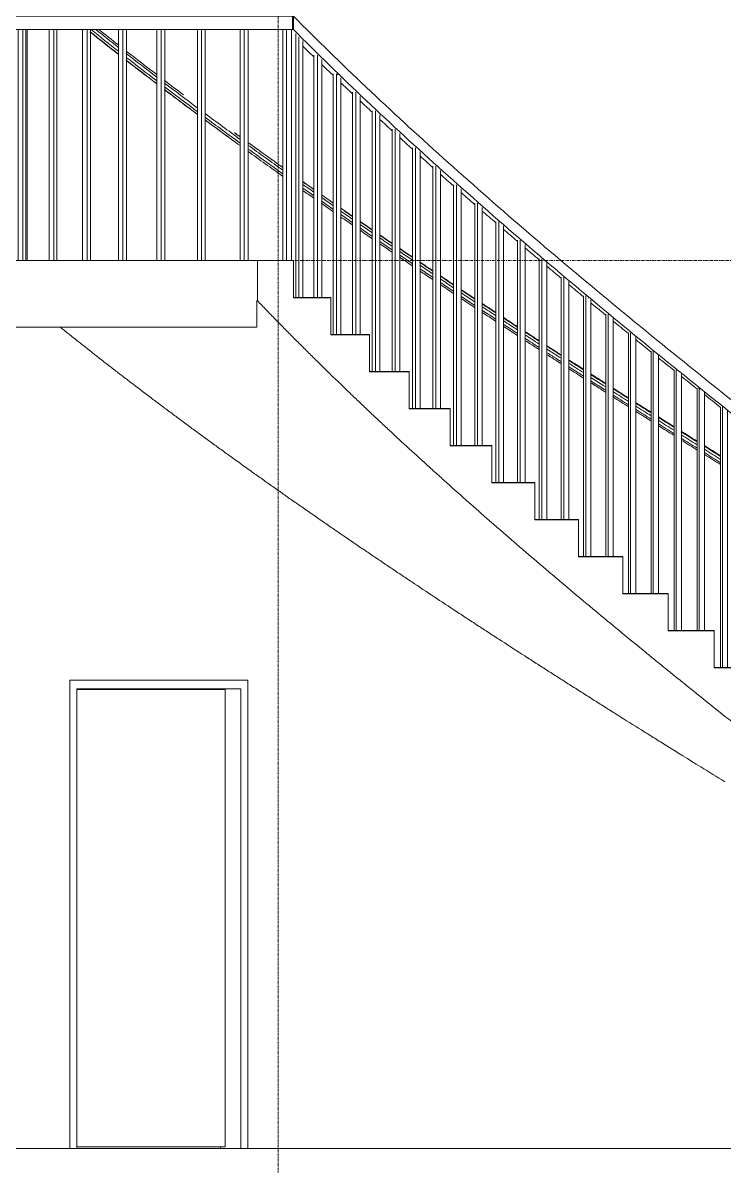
# Model space of a CAD drawing. Header units: millimetres. Extents: x -11910 to 25931, y -2840 to 13095.
# Drawn here: x 15003 to 18162, y -79 to 5070 of the extents above; entities that cross this region are included whole.
import ezdxf

# ---------------------------------------------------------------- set-up
doc = ezdxf.new("R2010")
doc.units = ezdxf.units.MM
doc.linetypes.add('AEC_Centre', pattern=[24, 12, -4, 4, -4])
doc.linetypes.add('Grid Line', pattern=[21, 12, -3, 3, -3])
for name, color, linetype, lineweight in [('A-G22-M-FloorOutline', 6, 'Continuous', 15), ('A-G23-M-StairHandrail', 1, 'Continuous', 15), ('A-G23-M-Stairs', 5, 'Continuous', 15), ('A-G252-M-WallsInterior', 7, 'Continuous', 15), ('A-G322-M-DoorFrames', 1, 'Continuous', 15), ('A-G322-M-Doors', 1, 'Continuous', 15), ('A-G421-M-GridsStructural', 1, 'Continuous', 5), ('A-Z051-M-Levels', 6, 'Continuous', 5)]:
    doc.layers.add(name, color=color, linetype=linetype, lineweight=lineweight)

# ---------------------------------------------------------------- blocks, each defined once
blk = doc.blocks.new('Concept Sgl Door - 1010 x 2110mm-241302-Section 2')
at = {"layer": 'A-G322-M-DoorFrames'}
for p, q in [((15214.7, 2110), (15214.7, 0)), ((16016.4, 2110), (15214.7, 2110)), ((15246.5, 0), (15246.5, 2070)), ((15246.5, 2070), (15984.7, 2070)), ((15893.4, 2068), (15893.4, 2070)), ((15984.7, 2070), (15984.7, 0)), ((16016.4, 0), (16016.4, 2110)), ((15893.4, 0), (15893.4, 8))]:
    blk.add_line(p, q, dxfattribs=at)
at = {"layer": 'A-G322-M-Doors'}
for p, q in [((15915, 2068), (15246.5, 2068)), ((15915, 8), (15915, 2068)), ((15246.5, 8), (15915, 8))]:
    blk.add_line(p, q, dxfattribs=at)
blk = doc.blocks.new('Railing - Concept 25mm-258229-Section 2')
at = {"layer": 'A-G23-M-StairHandrail'}
for p, q in [((16174.7, 4000), (16174.7, 5040)), ((16191.3, 4000), (16191.3, 5040))]:
    blk.add_line(p, q, dxfattribs=at)
blk = doc.blocks.new('Railing - Concept 25mm-V36-Section 2')
at = {"layer": 'A-G23-M-StairHandrail'}
for p, q in [((15982.2, 4000), (15982.2, 5040)), ((15999.6, 4000), (15999.6, 5040)), ((16017.5, 5040), (16017.5, 4000))]:
    blk.add_line(p, q, dxfattribs=at)
blk = doc.blocks.new('Railing - Concept 25mm-V37-Section 2')
at = {"layer": 'A-G23-M-StairHandrail'}
for p, q in [((15789.6, 4000), (15789.6, 5040)), ((15807.9, 4000), (15807.9, 5040)), ((15825, 5040), (15825, 4000))]:
    blk.add_line(p, q, dxfattribs=at)
blk = doc.blocks.new('Railing - Concept 25mm-V38-Section 2')
at = {"layer": 'A-G23-M-StairHandrail'}
for p, q in [((15606.8, 4000), (15606.8, 5040)), ((15625.9, 4000), (15625.9, 5040)), ((15642.1, 5040), (15642.1, 4000))]:
    blk.add_line(p, q, dxfattribs=at)
blk = doc.blocks.new('Railing - Concept 25mm-V39-Section 2')
at = {"layer": 'A-G23-M-StairHandrail'}
for p, q in [((15434.3, 4000), (15434.3, 5040)), ((15454.1, 4000), (15454.1, 5040)), ((15469.3, 5040), (15469.3, 4000))]:
    blk.add_line(p, q, dxfattribs=at)
blk = doc.blocks.new('Railing - Concept 25mm-V40-Section 2')
at = {"layer": 'A-G23-M-StairHandrail'}
for p, q in [((15272.3, 4000), (15272.3, 5040)), ((15292.9, 4000), (15292.9, 5040)), ((15307.1, 5040), (15307.1, 4000))]:
    blk.add_line(p, q, dxfattribs=at)
blk = doc.blocks.new('Railing - Concept 25mm-V41-Section 2')
at = {"layer": 'A-G23-M-StairHandrail'}
for p, q in [((15121.4, 4000), (15121.4, 5040)), ((15142.6, 4000), (15142.6, 5040)), ((15155.8, 5040), (15155.8, 4000))]:
    blk.add_line(p, q, dxfattribs=at)
blk = doc.blocks.new('Railing - Concept 25mm-V42-Section 2')
at = {"layer": 'A-G23-M-StairHandrail'}
for p, q in [((14981.8, 4000), (14981.8, 5040)), ((15003.6, 4000), (15003.6, 5040)), ((15015.8, 5040), (15015.8, 4000))]:
    blk.add_line(p, q, dxfattribs=at)
blk = doc.blocks.new('Railing - Concept 25mm-V43-Section 2')
at = {"layer": 'A-G23-M-StairHandrail'}
for p, q in [((14853.8, 4000), (14853.8, 5040)), ((14876.2, 4000), (14876.2, 5040)), ((14887.4, 5040), (14887.4, 4000))]:
    blk.add_line(p, q, dxfattribs=at)
blk = doc.blocks.new('Railing - Concept 25mm-V44-Section 2')
at = {"layer": 'A-G23-M-StairHandrail'}
for p, q in [((14737.9, 4000), (14737.9, 5040)), ((14760.8, 4000), (14760.8, 5040)), ((14770.8, 5040), (14770.8, 4000))]:
    blk.add_line(p, q, dxfattribs=at)
blk = doc.blocks.new('Railing - Concept 25mm-V45-Section 2')
at = {"layer": 'A-G23-M-StairHandrail'}
for p, q in [((14634.2, 4000), (14634.2, 5040)), ((14657.6, 4000), (14657.6, 5040)), ((14666.5, 5040), (14666.5, 4000))]:
    blk.add_line(p, q, dxfattribs=at)
blk = doc.blocks.new('Railing - Concept 25mm-V46-Section 2')
at = {"layer": 'A-G23-M-StairHandrail'}
for p, q in [((14543, 4000), (14543, 5040)), ((14566.8, 4000), (14566.8, 5040)), ((14574.5, 5040), (14574.5, 4000))]:
    blk.add_line(p, q, dxfattribs=at)
blk = doc.blocks.new('Railing - Concept 25mm-V47-Section 2')
at = {"layer": 'A-G23-M-StairHandrail'}
for p, q in [((14464.5, 4000), (14464.5, 5040)), ((14488.6, 4000), (14488.6, 5040)), ((14495.2, 5040), (14495.2, 4000))]:
    blk.add_line(p, q, dxfattribs=at)
blk = doc.blocks.new('Railing - Concept 25mm-V48-Section 2')
at = {"layer": 'A-G23-M-StairHandrail'}
for p, q in [((14398.9, 4000), (14398.9, 5040)), ((14423.3, 4000), (14423.3, 5040)), ((14428.7, 5040), (14428.7, 4000))]:
    blk.add_line(p, q, dxfattribs=at)
blk = doc.blocks.new('Railing - Concept 25mm-V49-Section 2')
at = {"layer": 'A-G23-M-StairHandrail'}
for p, q in [((14346.4, 4000), (14346.4, 5040)), ((14371, 4000), (14371, 5040)), ((14375.2, 5040), (14375.2, 4000))]:
    blk.add_line(p, q, dxfattribs=at)
blk = doc.blocks.new('Railing - Concept 25mm-V50-Section 2')
at = {"layer": 'A-G23-M-StairHandrail'}
for p, q in [((14307, 4000), (14307, 5040)), ((14331.8, 4000), (14331.8, 5040)), ((14334.8, 5040), (14334.8, 4000))]:
    blk.add_line(p, q, dxfattribs=at)
blk = doc.blocks.new('Railing - Railing-256328-Section 2')
at = {"layer": 'A-G23-M-StairHandrail', "lineweight": 20}
for p, q in [((14338.3, 5100), (14288, 5100)), ((14288, 5100), (14288, 5040)), ((14338.3, 5040), (14338.3, 5100)), ((14288, 5040), (14338.3, 5040))]:
    blk.add_line(p, q, dxfattribs=at)
at = {"layer": 'A-G23-M-StairHandrail'}
for p, q in [((16218.2, 5100), (14338.3, 5100)), ((16218.2, 5040), (16218.2, 5100)), ((14338.3, 5040), (16218.2, 5040))]:
    blk.add_line(p, q, dxfattribs=at)
for name in ['Railing - Concept 25mm-V50-Section 2', 'Railing - Concept 25mm-V49-Section 2', 'Railing - Concept 25mm-V48-Section 2', 'Railing - Concept 25mm-V47-Section 2', 'Railing - Concept 25mm-V46-Section 2', 'Railing - Concept 25mm-V45-Section 2', 'Railing - Concept 25mm-V44-Section 2', 'Railing - Concept 25mm-V43-Section 2', 'Railing - Concept 25mm-V42-Section 2', 'Railing - Concept 25mm-V41-Section 2', 'Railing - Concept 25mm-V40-Section 2', 'Railing - Concept 25mm-V39-Section 2', 'Railing - Concept 25mm-V38-Section 2', 'Railing - Concept 25mm-V37-Section 2', 'Railing - Concept 25mm-V36-Section 2', 'Railing - Concept 25mm-258229-Section 2']:
    blk.add_blockref(name, (0, 0))
blk = doc.blocks.new('Stair - Stairs-257028-Section 2')
at = {"layer": 'A-G23-M-Stairs'}
for p, q in [((16055.4, 4000), (16059.5, 4000)), ((16059.5, 3999), (16055.4, 3999)), ((16055.4, 3999), (16059.5, 3999)), ((16059.5, 4000), (16222.2, 4000)), ((16059.5, 4000), (16059.5, 3999)), ((16222.2, 3999), (16059.5, 3999)), ((16059.5, 3999), (16222.2, 3999)), ((16059.5, 3999), (16059.5, 3818.7)), ((16222.2, 3999), (16222.2, 4000)), ((16222.2, 3832.3), (16222.2, 3999)), ((16059.5, 3818.7), (16055.4, 3818.7)), ((16222.2, 3833.3), (16390.6, 3833.3)), ((16222.2, 3833.3), (16222.2, 3832.3)), ((16390.6, 3832.3), (16222.2, 3832.3)), ((16222.2, 3832.3), (16390.6, 3832.3)), ((16390.6, 3832.3), (16390.6, 3833.3)), ((16390.6, 3665.7), (16390.6, 3832.3)), ((16390.6, 3666.7), (16564.4, 3666.7)), ((16390.6, 3666.7), (16390.6, 3665.7)), ((16564.4, 3665.7), (16390.6, 3665.7)), ((16390.6, 3665.7), (16564.4, 3665.7)), ((16564.4, 3665.7), (16564.4, 3666.7)), ((16564.4, 3499), (16564.4, 3665.7)), ((16564.4, 3500), (16743.4, 3500)), ((16564.4, 3500), (16564.4, 3499)), ((16743.4, 3499), (16564.4, 3499)), ((16564.4, 3499), (16743.4, 3499)), ((16743.4, 3499), (16743.4, 3500)), ((16743.4, 3332.3), (16743.4, 3499)), ((16743.4, 3333.3), (16927.3, 3333.3)), ((16743.4, 3333.3), (16743.4, 3332.3)), ((16927.3, 3332.3), (16743.4, 3332.3)), ((16743.4, 3332.3), (16927.3, 3332.3)), ((16927.3, 3332.3), (16927.3, 3333.3)), ((16927.3, 3165.7), (16927.3, 3332.3)), ((16927.3, 3166.7), (17115.9, 3166.7)), ((16927.3, 3166.7), (16927.3, 3165.7)), ((17115.9, 3165.7), (16927.3, 3165.7)), ((16927.3, 3165.7), (17115.9, 3165.7)), ((17115.9, 3165.7), (17115.9, 3166.7)), ((17115.9, 2999), (17115.9, 3165.7)), ((17115.9, 3000), (17308.8, 3000)), ((17115.9, 3000), (17115.9, 2999)), ((17308.8, 2999), (17115.9, 2999)), ((17115.9, 2999), (17308.8, 2999)), ((17308.8, 2999), (17308.8, 3000)), ((17308.8, 2832.3), (17308.8, 2999)), ((17308.8, 2833.3), (17505.7, 2833.3)), ((17308.8, 2833.3), (17308.8, 2832.3)), ((17505.7, 2832.3), (17308.8, 2832.3)), ((17308.8, 2832.3), (17505.7, 2832.3)), ((17505.7, 2832.3), (17505.7, 2833.3)), ((17505.7, 2665.7), (17505.7, 2832.3)), ((17505.7, 2666.7), (17706.4, 2666.7)), ((17505.7, 2666.7), (17505.7, 2665.7)), ((17706.4, 2665.7), (17505.7, 2665.7)), ((17505.7, 2665.7), (17706.4, 2665.7)), ((17706.4, 2665.7), (17706.4, 2666.7)), ((17706.4, 2499), (17706.4, 2665.7)), ((17706.4, 2500), (17910.5, 2500)), ((17706.4, 2500), (17706.4, 2499)), ((17910.5, 2499), (17706.4, 2499)), ((17706.4, 2499), (17910.5, 2499)), ((17910.5, 2499), (17910.5, 2500)), ((17910.5, 2332.3), (17910.5, 2499)), ((17910.5, 2333.3), (18117.7, 2333.3)), ((17910.5, 2333.3), (17910.5, 2332.3)), ((18117.7, 2332.3), (17910.5, 2332.3)), ((17910.5, 2332.3), (18117.7, 2332.3)), ((18117.7, 2332.3), (18117.7, 2333.3)), ((18117.7, 2165.7), (18117.7, 2332.3)), ((18117.7, 2166.7), (18327.7, 2166.7)), ((18117.7, 2166.7), (18117.7, 2165.7)), ((18327.7, 2165.7), (18117.7, 2165.7)), ((18117.7, 2165.7), (18327.7, 2165.7))]:
    blk.add_line(p, q, dxfattribs=at)
for points in [[(16222.2, 3652.1), (16208.4, 3665.9), (16180.9, 3693.7), (16140, 3735.4), (16099.6, 3777.1), (16072.8, 3804.8), (16059.5, 3818.7)], [(16390.6, 3485.4), (16376.3, 3499.3), (16347.9, 3527.1), (16305.6, 3568.7), (16263.7, 3610.4), (16236, 3638.2), (16222.2, 3652.1)], [(15663.8, 3318.7), (15678.7, 3307.6), (15708.6, 3285.4), (15753.7, 3252.1), (15799, 3218.7), (15844.6, 3185.4), (15875.1, 3163.2), (15890.4, 3152.1)], [(17308.8, 2652.1), (17292.5, 2665.9), (17260.1, 2693.7), (17211.8, 2735.4), (17163.7, 2777.1), (17131.8, 2804.8), (17115.9, 2818.7)], [(17706.4, 2318.7), (17689.5, 2332.6), (17655.8, 2360.4), (17605.6, 2402.1), (17555.5, 2443.7), (17522.3, 2471.5), (17505.7, 2485.4)], [(17367.8, 2152.1), (17385.1, 2140.9), (17419.9, 2118.7), (17472.2, 2085.4), (17524.7, 2052.1), (17577.3, 2018.7), (17612.5, 1996.5), (17630.1, 1985.4)]]:
    blk.add_open_spline(points, degree=3, dxfattribs=at)
for points, knots in [([(15170.6, 3700), (15176.7, 3695.1), (15196.6, 3679.1), (15216.7, 3663.2), (15230.6, 3652.1)], [-0.287666, -0.287666, -0.287666, -0.287666, -0.2, 0, 0, 0, 0]), ([(15230.6, 3652.1), (15244.6, 3640.9), (15286.7, 3607.6), (15343.3, 3563.2), (15400.5, 3518.7), (15429.3, 3496.5), (15443.8, 3485.4)], [-1, -1, -1, -1, -0.8, -0.4, -0.2, 0, 0, 0, 0]), ([(15443.8, 3485.4), (15458.2, 3474.3), (15501.7, 3440.9), (15560.2, 3396.5), (15619.2, 3352.1), (15648.9, 3329.8), (15663.8, 3318.7)], [-1, -1, -1, -1, -0.8, -0.4, -0.2, 0, 0, 0, 0]), ([(16564.4, 3318.7), (16549.7, 3332.6), (16520.4, 3360.4), (16462.2, 3415.9), (16419.1, 3457.6), (16390.6, 3485.4)], [-1, -1, -1, -1, -0.75, -0.5, 0, 0, 0, 0]), ([(16743.4, 3152.1), (16713.2, 3179.8), (16668.1, 3221.5), (16608.6, 3277.1), (16579.1, 3304.8), (16564.4, 3318.7)], [-1, -1, -1, -1, -0.5, -0.25, 0, 0, 0, 0]), ([(15890.4, 3152.1), (15905.8, 3140.9), (15951.8, 3107.6), (16013.8, 3063.2), (16076.2, 3018.7), (16107.5, 2996.5), (16123.3, 2985.4)], [-1, -1, -1, -1, -0.8, -0.4, -0.2, 0, 0, 0, 0]), ([(16927.3, 2985.4), (16911.8, 2999.3), (16880.9, 3027.1), (16819.4, 3082.6), (16773.7, 3124.3), (16743.4, 3152.1)], [-1, -1, -1, -1, -0.75, -0.5, 0, 0, 0, 0]), ([(16123.3, 2985.4), (16139, 2974.3), (16170.5, 2952.1), (16218, 2918.7), (16281.7, 2874.3), (16329.7, 2840.9), (16361.9, 2818.7)], [-1, -1, -1, -1, -0.8, -0.6, -0.4, 0, 0, 0, 0]), ([(17115.9, 2818.7), (17084.1, 2846.5), (17036.7, 2888.2), (16974, 2943.7), (16942.9, 2971.5), (16927.3, 2985.4)], [-1, -1, -1, -1, -0.5, -0.25, 0, 0, 0, 0]), ([(16361.9, 2818.7), (16378, 2807.6), (16426.4, 2774.3), (16491.4, 2729.8), (16556.8, 2685.4), (16589.6, 2663.2), (16606.1, 2652.1)], [-1, -1, -1, -1, -0.8, -0.4, -0.2, 0, 0, 0, 0]), ([(16606.1, 2652.1), (16622.5, 2640.9), (16655.5, 2618.7), (16705.2, 2585.4), (16771.7, 2540.9), (16821.8, 2507.6), (16855.4, 2485.4)], [-1, -1, -1, -1, -0.8, -0.6, -0.4, 0, 0, 0, 0]), ([(17505.7, 2485.4), (17472.6, 2513.2), (17423.1, 2554.8), (17357.6, 2610.4), (17325, 2638.2), (17308.8, 2652.1)], [-1, -1, -1, -1, -0.5, -0.25, 0, 0, 0, 0]), ([(16855.4, 2485.4), (16888.9, 2463.2), (16939.5, 2429.8), (17007.2, 2385.4), (17058.2, 2352.1), (17092.3, 2329.8), (17109.4, 2318.7)], [-1, -1, -1, -1, -0.6, -0.4, -0.2, 0, 0, 0, 0]), ([(17109.4, 2318.7), (17126.5, 2307.6), (17177.8, 2274.3), (17246.6, 2229.8), (17315.7, 2185.4), (17350.4, 2163.2), (17367.8, 2152.1)], [-1, -1, -1, -1, -0.8, -0.4, -0.2, 0, 0, 0, 0]), ([(17910.5, 2152.1), (17893.3, 2165.9), (17859.1, 2193.7), (17790.9, 2249.3), (17740.1, 2290.9), (17706.4, 2318.7)], [-1, -1, -1, -1, -0.75, -0.5, 0, 0, 0, 0]), ([(18117.7, 1985.4), (18082.9, 2013.2), (18030.9, 2054.8), (17962, 2110.4), (17927.6, 2138.2), (17910.5, 2152.1)], [-1, -1, -1, -1, -0.5, -0.25, 0, 0, 0, 0]), ([(17630.1, 1985.4), (17647.7, 1974.3), (17700.6, 1940.9), (17771.4, 1896.5), (17842.5, 1852.1), (17878.1, 1829.8), (17895.9, 1818.7)], [-1, -1, -1, -1, -0.8, -0.4, -0.2, 0, 0, 0, 0]), ([(18327.7, 1818.7), (18310.1, 1832.6), (18275, 1860.4), (18204.8, 1915.9), (18152.5, 1957.6), (18117.7, 1985.4)], [-1, -1, -1, -1, -0.75, -0.5, 0, 0, 0, 0]), ([(17895.9, 1818.7), (17949.4, 1785.4), (18038.9, 1729.8), (18128.9, 1674.3), (18165, 1652.1)], [-1, -1, -1, -1, -0.4, 0, 0, 0, 0])]:
    blk.add_open_spline(points, degree=3, knots=knots, dxfattribs=at)
blk = doc.blocks.new('Railing - Railing-257075-Section 2')
at = {"layer": 'A-G23-M-StairHandrail'}
blk.add_line((15933.5, 4552.3), (15920, 4562.1), dxfattribs=at)
for points in [[(15306.5, 5028.1), (15348.4, 4994.8), (15390.8, 4961.5), (15433.6, 4928.2)], [(15306.6, 5029.5), (15348.5, 4996.2), (15390.8, 4962.8), (15433.6, 4929.4)], [(15310.1, 5040), (15350.8, 5007.5), (15391.9, 4974.9), (15433.5, 4942.4)], [(15331.6, 5040), (15365.3, 5013.2), (15399.2, 4986.3), (15433.5, 4959.5)], [(15345.6, 5040), (15374.7, 5016.9), (15404, 4993.8), (15433.5, 4970.6)], [(15468.9, 4943), (15514.1, 4907.7), (15559.8, 4872.5), (15605.9, 4837.2)], [(15468.9, 4931.8), (15514.1, 4896.5), (15559.8, 4861.2), (15605.9, 4825.8)], [(15468.9, 4914.7), (15514.1, 4879.4), (15559.8, 4844.2), (15605.9, 4809)], [(15469, 4901.8), (15514.2, 4866.7), (15559.8, 4831.6), (15605.9, 4796.5)], [(15469.2, 4900.6), (15514.3, 4865.6), (15559.9, 4830.7), (15605.9, 4795.7)], [(15641.2, 4810.3), (15669.6, 4788.8), (15698.1, 4767.2), (15726.8, 4745.7)], [(15641.2, 4798.9), (15690, 4761.8), (15739.2, 4724.7), (15789, 4687.5)], [(15641.2, 4782.1), (15690, 4745), (15739.2, 4707.9), (15788.9, 4670.8)], [(15641.3, 4769.6), (15678.8, 4741.2), (15716.7, 4712.7), (15754.8, 4684.2)], [(15641.3, 4768.9), (15690.1, 4732.1), (15739.3, 4695.3), (15789, 4658.5)], [(15776.7, 4667.9), (15780.8, 4664.9), (15784.9, 4661.8), (15789, 4658.8)], [(15824.1, 4661.4), (15876.2, 4622.6), (15928.9, 4583.9), (15982, 4545.2)], [(15824.1, 4644.7), (15876.2, 4606), (15928.8, 4567.3), (15981.9, 4528.7)], [(15824.2, 4632.6), (15876.3, 4594.1), (15928.8, 4555.6), (15981.8, 4517.1)], [(15824.3, 4632.4), (15865, 4602.3), (15906, 4572.3), (15947.4, 4542.2)], [(15956.4, 4575.6), (15964.9, 4569.4), (15973.4, 4563.3), (15981.8, 4557.1)], [(15962.1, 4571.4), (15968.7, 4566.6), (15975.3, 4561.8), (15981.9, 4556.9)], [(16016.9, 4531.7), (16069, 4494), (16121.5, 4456.4), (16174.4, 4418.7)], [(16017, 4531.5), (16069, 4493.8), (16121.4, 4456), (16174.3, 4418.3)], [(16016.9, 4491.7), (16069, 4454), (16121.5, 4416.4), (16174.4, 4378.7)], [(16017, 4519.7), (16069, 4481.9), (16121.4, 4444.2), (16174.3, 4406.4)], [(16017, 4503.2), (16069, 4465.5), (16121.4, 4427.8), (16174.3, 4390)], [(16264.4, 4355), (16280.8, 4343.5), (16297.2, 4332), (16313.6, 4320.5)], [(16264.5, 4354.4), (16280.8, 4342.8), (16297.2, 4331.3), (16313.6, 4319.7)], [(16264.5, 4342.4), (16280.8, 4330.8), (16297.2, 4319.2), (16313.6, 4307.7)], [(16264.5, 4326.1), (16280.8, 4314.5), (16297.2, 4303), (16313.6, 4291.4)], [(16264.4, 4315), (16280.8, 4303.5), (16297.2, 4292), (16313.6, 4280.5)], [(16348.8, 4283), (16365.8, 4271.1), (16382.8, 4259.2), (16399.9, 4247.3)], [(16348.9, 4295.8), (16365.8, 4284), (16382.9, 4272.1), (16399.9, 4260.2)], [(16348.9, 4295), (16365.8, 4283.1), (16382.8, 4271.2), (16399.9, 4259.4)], [(16348.9, 4266.7), (16365.8, 4254.8), (16382.8, 4243), (16399.9, 4231.1)], [(16348.9, 4255.8), (16365.8, 4244), (16382.9, 4232.1), (16399.9, 4220.2)], [(16435.3, 4234.7), (16452.6, 4222.7), (16470, 4210.6), (16487.4, 4198.6)], [(16435.3, 4222.6), (16452.6, 4210.5), (16470, 4198.5), (16487.4, 4186.4)], [(16435.4, 4235.6), (16452.7, 4223.7), (16470, 4211.7), (16487.3, 4199.7)], [(16435.3, 4206.4), (16452.6, 4194.4), (16470, 4182.4), (16487.4, 4170.3)], [(16435.4, 4195.6), (16452.7, 4183.7), (16470, 4171.7), (16487.3, 4159.7)], [(16522.2, 4175.7), (16540, 4163.5), (16557.8, 4151.3), (16575.7, 4139)], [(16522.2, 4174.6), (16540, 4162.3), (16557.8, 4150.1), (16575.7, 4137.8)], [(16522.2, 4162.4), (16540, 4150.1), (16557.8, 4137.8), (16575.7, 4125.6)], [(16522.2, 4146.3), (16540, 4134), (16557.8, 4121.8), (16575.7, 4109.5)], [(16522.2, 4135.7), (16540, 4123.5), (16557.8, 4111.3), (16575.7, 4099)], [(16610.7, 4115.1), (16629.1, 4102.6), (16647.6, 4090), (16666, 4077.5)], [(16610.7, 4113.8), (16629.1, 4101.3), (16647.5, 4088.7), (16666, 4076.1)], [(16610.7, 4101.6), (16629.1, 4089), (16647.5, 4076.4), (16666, 4063.8)], [(16610.7, 4085.5), (16629.1, 4073), (16647.5, 4060.4), (16666, 4047.8)], [(16610.7, 4075.1), (16629.1, 4062.6), (16647.6, 4050), (16666, 4037.5)], [(16701.1, 4052.2), (16719.8, 4039.6), (16738.4, 4026.9), (16757.2, 4014.3)], [(16701.1, 4039.9), (16719.8, 4027.2), (16738.4, 4014.6), (16757.2, 4001.9)], [(16701.1, 4023.9), (16719.8, 4011.3), (16738.4, 3998.6), (16757.2, 3986)], [(16701.2, 4053.6), (16719.8, 4041), (16738.4, 4028.4), (16757.1, 4015.9)], [(16701.2, 4013.6), (16719.8, 4001), (16738.4, 3988.4), (16757.1, 3975.9)], [(16791.7, 3992.6), (16810.9, 3979.7), (16830.1, 3966.8), (16849.4, 3953.9)], [(16791.7, 3991), (16810.9, 3978), (16830.1, 3965.1), (16849.4, 3952.2)], [(16791.7, 3978.6), (16810.9, 3965.7), (16830.1, 3952.7), (16849.4, 3939.8)], [(16791.7, 3962.7), (16810.9, 3949.8), (16830.1, 3936.8), (16849.4, 3923.9)], [(16791.7, 3952.6), (16810.9, 3939.7), (16830.1, 3926.8), (16849.4, 3913.9)], [(16884, 3929), (16903.8, 3915.8), (16923.6, 3902.6), (16943.5, 3889.3)], [(16884, 3916.6), (16903.8, 3903.3), (16923.6, 3890.1), (16943.4, 3876.9)], [(16884.1, 3930.7), (16903.8, 3917.5), (16923.6, 3904.4), (16943.5, 3891.2)], [(16884, 3900.7), (16903.8, 3887.5), (16923.6, 3874.3), (16943.5, 3861.1)], [(16884.1, 3890.7), (16903.8, 3877.5), (16923.6, 3864.4), (16943.5, 3851.2)], [(16977.9, 3868.3), (16997.9, 3855.1), (17017.9, 3841.9), (17037.9, 3828.6)], [(16978, 3866.4), (16997.9, 3853.1), (17017.9, 3839.9), (17038, 3826.6)], [(16977.9, 3828.3), (16997.9, 3815.1), (17017.9, 3801.9), (17037.9, 3788.6)], [(16978, 3853.9), (16997.9, 3840.6), (17017.9, 3827.3), (17038, 3814.1)], [(16978, 3838.1), (16997.9, 3824.8), (17017.9, 3811.6), (17038, 3798.3)], [(17072.1, 3806.1), (17092.6, 3792.6), (17113.2, 3779.1), (17133.8, 3765.6)], [(17072.1, 3804), (17092.6, 3790.5), (17113.2, 3777), (17133.8, 3763.4)], [(17072.1, 3791.5), (17092.6, 3777.9), (17113.2, 3764.4), (17133.8, 3750.8)], [(17072.1, 3775.8), (17092.6, 3762.2), (17113.2, 3748.7), (17133.8, 3735.2)], [(17072.1, 3766.1), (17092.6, 3752.6), (17113.2, 3739.1), (17133.8, 3725.6)], [(17168, 3743.2), (17189, 3729.4), (17210.1, 3715.7), (17231.2, 3701.9)], [(17168, 3741), (17188.7, 3727.4), (17209.5, 3713.8), (17230.3, 3700.2)], [(17168, 3728.4), (17189, 3714.5), (17210.1, 3700.7), (17231.3, 3686.9)], [(17168, 3712.7), (17188.7, 3699.1), (17209.5, 3685.5), (17230.3, 3671.9)], [(17168, 3703.2), (17189, 3689.4), (17210.1, 3675.7), (17231.2, 3661.9)], [(17264.9, 3680), (17286.2, 3666.2), (17307.5, 3652.4), (17328.8, 3638.6)], [(17264.9, 3677.6), (17286.2, 3663.8), (17307.5, 3649.9), (17328.8, 3636.1)], [(17265, 3664.9), (17286.2, 3651.1), (17307.5, 3637.2), (17328.8, 3623.4)], [(17264.9, 3649.3), (17286.2, 3635.5), (17307.5, 3621.7), (17328.8, 3607.8)], [(17264.9, 3640), (17286.2, 3626.2), (17307.5, 3612.4), (17328.8, 3598.6)], [(17362.5, 3616.8), (17384.2, 3602.7), (17406.1, 3588.6), (17427.9, 3574.6)], [(17362.5, 3614.3), (17384.2, 3600.2), (17406, 3586.1), (17427.9, 3572)], [(17362.5, 3601.5), (17384.2, 3587.4), (17406, 3573.3), (17427.9, 3559.2)], [(17362.5, 3586), (17384.2, 3571.9), (17406, 3557.8), (17427.9, 3543.7)], [(17362.5, 3576.8), (17384.2, 3562.7), (17406.1, 3548.6), (17427.9, 3534.6)], [(17461.6, 3552.9), (17483.7, 3538.7), (17505.9, 3524.5), (17528.1, 3510.3)], [(17461.5, 3550.3), (17483.7, 3536), (17505.9, 3521.8), (17528.1, 3507.5)], [(17461.5, 3537.5), (17483.7, 3523.2), (17505.9, 3508.9), (17528.1, 3494.6)], [(17461.5, 3522), (17483.7, 3507.7), (17505.9, 3493.5), (17528.1, 3479.2)], [(17461.6, 3512.9), (17483.7, 3498.7), (17505.9, 3484.5), (17528.1, 3470.3)], [(17661.7, 3422.1), (17684.7, 3407.4), (17707.7, 3392.8), (17730.7, 3378.2)], [(17661.7, 3409.1), (17684.7, 3394.5), (17707.7, 3379.9), (17730.7, 3365.2)], [(17661.8, 3425), (17684.7, 3410.4), (17707.7, 3395.8), (17730.8, 3381.2)], [(17661.7, 3393.8), (17684.7, 3379.2), (17707.7, 3364.5), (17730.7, 3349.9)], [(17661.8, 3385), (17684.7, 3370.4), (17707.7, 3355.8), (17730.8, 3341.2)], [(17763.7, 3360.4), (17786.9, 3345.7), (17810.1, 3331.1), (17833.3, 3316.4)], [(17763.7, 3357.3), (17786.9, 3342.6), (17810.1, 3327.9), (17833.3, 3313.2)], [(17763.7, 3344.3), (17786.9, 3329.6), (17810.1, 3314.9), (17833.3, 3300.2)], [(17763.7, 3329), (17786.9, 3314.3), (17810.1, 3299.6), (17833.3, 3284.9)], [(17763.7, 3320.4), (17786.9, 3305.7), (17810.1, 3291.1), (17833.3, 3276.4)], [(17865.7, 3296), (17889.3, 3281.2), (17913, 3266.3), (17936.7, 3251.4)], [(17865.7, 3292.8), (17889.3, 3277.9), (17913, 3263), (17936.7, 3248.1)], [(17865.7, 3279.7), (17889.4, 3264.8), (17913, 3249.9), (17936.7, 3235)], [(17865.7, 3264.5), (17889.3, 3249.6), (17913, 3234.7), (17936.7, 3219.8)], [(17865.7, 3256), (17889.3, 3241.2), (17913, 3226.3), (17936.7, 3211.4)], [(17968.9, 3214.7), (17993, 3199.6), (18017.1, 3184.5), (18041.3, 3169.3)], [(17969, 3231.2), (17993, 3216.1), (18017.1, 3201), (18041.3, 3186)], [(17969, 3227.8), (17993, 3212.7), (18017.1, 3197.6), (18041.3, 3182.5)], [(17969, 3199.5), (17993, 3184.4), (18017.1, 3169.3), (18041.3, 3154.2)], [(17969, 3191.2), (17993, 3176.1), (18017.1, 3161), (18041.3, 3146)], [(18073.1, 3166.1), (18097.3, 3151), (18121.6, 3135.9), (18145.9, 3120.7)], [(18073.1, 3162.6), (18097.3, 3147.4), (18121.6, 3132.3), (18145.9, 3117.1)], [(18073.1, 3149.4), (18097.4, 3134.2), (18121.6, 3119.1), (18145.9, 3103.9)], [(18073.1, 3134.3), (18097.3, 3119.1), (18121.6, 3104), (18145.9, 3088.8)], [(18073.1, 3126.1), (18097.3, 3111), (18121.6, 3095.9), (18145.9, 3080.7)]]:
    blk.add_open_spline(points, degree=3, dxfattribs=at)
for points, knots in [([(17561.2, 3489.1), (17577.9, 3478.5), (17600.4, 3464.1), (17622.9, 3449.7), (17628.7, 3446)], [-14.1393059, -14.1393059, -14.1393059, -14.1393059, -13.9359602, -13.8652789, -13.8652789, -13.8652789, -13.8652789]), ([(17561.2, 3486.3), (17579.4, 3474.6), (17601.9, 3460.2), (17624.5, 3445.9), (17628.7, 3443.1)], [-14.1379306, -14.1379306, -14.1379306, -14.1379306, -13.9155464, -13.8637577, -13.8637577, -13.8637577, -13.8637577]), ([(17561.2, 3473.4), (17580.1, 3461.3), (17602.6, 3446.9), (17625.1, 3432.5), (17628.7, 3430.2)], [-14.1373703, -14.1373703, -14.1373703, -14.1373703, -13.907094, -13.8631367, -13.8631367, -13.8631367, -13.8631367]), ([(17561.2, 3458), (17579.4, 3446.3), (17601.9, 3432), (17624.5, 3417.6), (17628.7, 3414.8)], [-14.1379306, -14.1379306, -14.1379306, -14.1379306, -13.9155464, -13.8637577, -13.8637577, -13.8637577, -13.8637577]), ([(17561.2, 3449.1), (17577.9, 3438.5), (17600.4, 3424.1), (17622.9, 3409.7), (17628.7, 3406)], [-14.1393059, -14.1393059, -14.1393059, -14.1393059, -13.9359602, -13.8652789, -13.8652789, -13.8652789, -13.8652789])]:
    blk.add_open_spline(points, degree=3, knots=knots, dxfattribs=at)
blk = doc.blocks.new('Railing - Concept 25mm-258237-Section 2')
at = {"layer": 'A-G23-M-StairHandrail'}
for p, q in [((16246.1, 3833.3), (16246.1, 5007.7)), ((16265, 4988.9), (16265, 3833.3))]:
    blk.add_line(p, q, dxfattribs=at)
blk = doc.blocks.new('Railing - Concept 25mm-258235-Section 2')
at = {"layer": 'A-G23-M-StairHandrail'}
for p, q in [((16314.4, 3833.3), (16314.4, 4924.4)), ((16330.4, 3833.3), (16330.4, 4924.4)), ((16349.6, 4905.6), (16349.6, 3833.3))]:
    blk.add_line(p, q, dxfattribs=at)
blk = doc.blocks.new('Railing - Concept 25mm-V51-Section 2')
at = {"layer": 'A-G23-M-StairHandrail'}
for p, q in [((16400.4, 3666.7), (16400.4, 4841.1)), ((16422, 4835.2), (16416, 4841.1)), ((16416, 3666.7), (16416, 4841.1)), ((16435.5, 4822.3), (16435.5, 3666.7))]:
    blk.add_line(p, q, dxfattribs=at)
blk = doc.blocks.new('Railing - Concept 25mm-V52-Section 2')
at = {"layer": 'A-G23-M-StairHandrail'}
for p, q in [((16487.7, 3666.7), (16487.7, 4757.7)), ((16502.9, 3666.7), (16502.9, 4757.7)), ((16522.8, 4738.9), (16522.8, 3666.7))]:
    blk.add_line(p, q, dxfattribs=at)
blk = doc.blocks.new('Railing - Concept 25mm-V53-Section 2')
at = {"layer": 'A-G23-M-StairHandrail'}
for p, q in [((16576.4, 3500), (16576.4, 4674.4)), ((16591.2, 3500), (16591.2, 4674.4)), ((16611.3, 4655.6), (16611.3, 3500))]:
    blk.add_line(p, q, dxfattribs=at)
blk = doc.blocks.new('Railing - Concept 25mm-V54-Section 2')
at = {"layer": 'A-G23-M-StairHandrail'}
for p, q in [((16666.4, 3500), (16666.4, 4591.1)), ((16680.8, 3500), (16680.8, 4591.1)), ((16701.2, 4572.3), (16701.2, 3500))]:
    blk.add_line(p, q, dxfattribs=at)
blk = doc.blocks.new('Railing - Concept 25mm-V55-Section 2')
at = {"layer": 'A-G23-M-StairHandrail'}
for p, q in [((16757.6, 3333.3), (16757.6, 4507.7)), ((16771.6, 3333.3), (16771.6, 4507.7)), ((16792.3, 4488.9), (16792.3, 3333.3))]:
    blk.add_line(p, q, dxfattribs=at)
blk = doc.blocks.new('Railing - Concept 25mm-V56-Section 2')
at = {"layer": 'A-G23-M-StairHandrail'}
for p, q in [((16850, 3333.3), (16850, 4424.4)), ((16863.6, 3333.3), (16863.6, 4424.4)), ((16884.6, 4405.6), (16884.6, 3333.3))]:
    blk.add_line(p, q, dxfattribs=at)
blk = doc.blocks.new('Railing - Concept 25mm-V57-Section 2')
at = {"layer": 'A-G23-M-StairHandrail'}
for p, q in [((16943.7, 3166.7), (16943.7, 4341.1)), ((16956.8, 3166.7), (16956.8, 4341.1)), ((16978.1, 4322.3), (16978.1, 3166.7))]:
    blk.add_line(p, q, dxfattribs=at)
blk = doc.blocks.new('Railing - Concept 25mm-V58-Section 2')
at = {"layer": 'A-G23-M-StairHandrail'}
for p, q in [((17038.4, 3166.7), (17038.4, 4257.7)), ((17051.2, 3166.7), (17051.2, 4257.7)), ((17072.7, 4238.9), (17072.7, 3166.7))]:
    blk.add_line(p, q, dxfattribs=at)
blk = doc.blocks.new('Railing - Concept 25mm-V59-Section 2')
at = {"layer": 'A-G23-M-StairHandrail'}
for p, q in [((17134.3, 3000), (17134.3, 4174.4)), ((17146.7, 3000), (17146.7, 4174.4)), ((17168.4, 4155.6), (17168.4, 3000))]:
    blk.add_line(p, q, dxfattribs=at)
blk = doc.blocks.new('Railing - Concept 25mm-V60-Section 2')
at = {"layer": 'A-G23-M-StairHandrail'}
for p, q in [((17231.3, 3000), (17231.3, 4091.1)), ((17243.2, 3000), (17243.2, 4091.1)), ((17265.2, 4072.3), (17265.2, 3000))]:
    blk.add_line(p, q, dxfattribs=at)
blk = doc.blocks.new('Railing - Concept 25mm-V61-Section 2')
at = {"layer": 'A-G23-M-StairHandrail'}
for p, q in [((17329.3, 2833.3), (17329.3, 4007.7)), ((17340.8, 2833.3), (17340.8, 4007.7)), ((17363, 3988.9), (17363, 2833.3))]:
    blk.add_line(p, q, dxfattribs=at)
blk = doc.blocks.new('Railing - Concept 25mm-V62-Section 2')
at = {"layer": 'A-G23-M-StairHandrail'}
for p, q in [((17428.3, 2833.3), (17428.3, 3924.4)), ((17439.4, 2833.3), (17439.4, 3924.4)), ((17461.8, 3905.6), (17461.8, 2833.3))]:
    blk.add_line(p, q, dxfattribs=at)
blk = doc.blocks.new('Railing - Concept 25mm-V63-Section 2')
at = {"layer": 'A-G23-M-StairHandrail'}
for p, q in [((17528.3, 2666.7), (17528.3, 3841.1)), ((17538.9, 2666.7), (17538.9, 3841.1)), ((17552.9, 3829.5), (17551.7, 3830.5)), ((17561.5, 3822.3), (17561.5, 2666.7))]:
    blk.add_line(p, q, dxfattribs=at)
blk = doc.blocks.new('Railing - Concept 25mm-V64-Section 2')
at = {"layer": 'A-G23-M-StairHandrail'}
for p, q in [((17629.2, 2666.7), (17629.2, 3757.7)), ((17639.4, 2666.7), (17639.4, 3757.7)), ((17662.2, 3738.9), (17662.2, 2666.7))]:
    blk.add_line(p, q, dxfattribs=at)
blk = doc.blocks.new('Railing - Concept 25mm-V65-Section 2')
at = {"layer": 'A-G23-M-StairHandrail'}
for p, q in [((17731, 2500), (17731, 3674.4)), ((17740.7, 2500), (17740.7, 3674.4)), ((17763.7, 3655.6), (17763.7, 2500))]:
    blk.add_line(p, q, dxfattribs=at)
blk = doc.blocks.new('Railing - Concept 25mm-V66-Section 2')
at = {"layer": 'A-G23-M-StairHandrail'}
for p, q in [((17833.6, 2500), (17833.6, 3591.1)), ((17842.9, 2500), (17842.9, 3591.1)), ((17866.1, 3572.3), (17866.1, 2500))]:
    blk.add_line(p, q, dxfattribs=at)
blk = doc.blocks.new('Railing - Concept 25mm-V67-Section 2')
at = {"layer": 'A-G23-M-StairHandrail'}
for p, q in [((17937.1, 2333.3), (17937.1, 3507.7)), ((17945.9, 2333.3), (17945.9, 3507.7)), ((17969.3, 3488.9), (17969.3, 2333.3))]:
    blk.add_line(p, q, dxfattribs=at)
blk = doc.blocks.new('Railing - Concept 25mm-V68-Section 2')
at = {"layer": 'A-G23-M-StairHandrail'}
for p, q in [((18041.3, 2333.3), (18041.3, 3424.4)), ((18049.7, 3424.4), (18046.7, 3424.4)), ((18054.2, 3420.8), (18049.7, 3424.4)), ((18049.7, 2333.3), (18049.7, 3424.4)), ((18073.2, 3405.6), (18073.2, 2333.3))]:
    blk.add_line(p, q, dxfattribs=at)
blk = doc.blocks.new('Railing - Concept 25mm-V69-Section 2')
at = {"layer": 'A-G23-M-StairHandrail'}
for p, q in [((18146.3, 2166.7), (18146.3, 3341.1)), ((18154.2, 2166.7), (18154.2, 3341.1)), ((18177.9, 3322.3), (18177.9, 2166.7))]:
    blk.add_line(p, q, dxfattribs=at)
blk = doc.blocks.new('Railing - Concept 25mm-258233-Section 2')
at = {"layer": 'A-G23-M-StairHandrail'}
for p, q in [((16213.9, 4000), (16213.9, 5040)), ((16232.7, 5021.2), (16232.7, 3833.3))]:
    blk.add_line(p, q, dxfattribs=at)
blk = doc.blocks.new('Railing - Railing-257079-Section 2')
at = {"layer": 'A-G23-M-StairHandrail'}
for p, q in [((16222.2, 5040), (16222.2, 5100)), ((16218.2, 5040), (16222.2, 5040))]:
    blk.add_line(p, q, dxfattribs=at)
for points, knots in [([(16222.2, 5100), (16433.6, 4887.2), (16885, 4461.1), (17630.4, 3822.2), (18428, 3183.3), (19186.9, 2600.5), (19676.2, 2230.6), (19883.9, 2073.7)], [-20.854779, -20.854779, -20.854779, -20.854779, -17.378983, -13.903186, -10.42739, -6.951593, -4.39048, -4.39048, -4.39048, -4.39048]), ([(19886.4, 2011.8), (19677.8, 2169.4), (19187.7, 2539.9), (18428, 3123.3), (17630.4, 3762.2), (16885, 4401.1), (16433.6, 4827.2), (16222.2, 5040)], [4.380387, 4.380387, 4.380387, 4.380387, 6.951593, 10.42739, 13.903186, 17.378983, 20.854779, 20.854779, 20.854779, 20.854779]), ([(17628.6, 3754), (17625.3, 3756.8), (17602.8, 3775.2), (17580.3, 3793.6), (17561.1, 3809.4)], [13.9368364, 13.9368364, 13.9368364, 13.9368364, 13.9817098, 14.2396125, 14.2396125, 14.2396125, 14.2396125])]:
    blk.add_open_spline(points, degree=3, knots=knots, dxfattribs=at)
for points in [[(16313.4, 4917.6), (16296.9, 4933.6), (16280.5, 4949.7), (16264.3, 4965.8)], [(16400.3, 4833.7), (16383.1, 4850.1), (16366.1, 4866.6), (16349.2, 4883.1)], [(16486.8, 4751.4), (16469.4, 4767.8), (16452.3, 4784.2), (16435.2, 4800.6)], [(16575.9, 4668), (16557.8, 4684.8), (16539.9, 4701.6), (16522.2, 4718.4)], [(16665.7, 4585.1), (16647.5, 4601.7), (16629.5, 4618.4), (16611.7, 4635.1)], [(16756.8, 4502.1), (16737.9, 4519.2), (16719.2, 4536.3), (16700.7, 4553.4)], [(16849.8, 4418.5), (16830.4, 4435.8), (16811.2, 4453.2), (16792.2, 4470.5)], [(16942.8, 4336), (16923.1, 4353.3), (16903.5, 4370.7), (16884, 4388)], [(17038.1, 4252.4), (17017.8, 4270.1), (16997.4, 4287.9), (16977.2, 4305.6)], [(17133.7, 4169.6), (17113.2, 4187.2), (17092.8, 4204.8), (17072.4, 4222.5)], [(17230.7, 4086.5), (17209.6, 4104.4), (17188.5, 4122.4), (17167.4, 4140.4)], [(17329, 4003.1), (17307.5, 4021.2), (17286.1, 4039.3), (17264.6, 4057.4)], [(17427.6, 3920.3), (17405.8, 3938.5), (17384, 3956.7), (17362.2, 3975)], [(17528.2, 3836.7), (17505.8, 3855.3), (17483.4, 3873.8), (17461, 3892.3)], [(17730.6, 3670.8), (17707.5, 3689.5), (17684.5, 3708.3), (17661.6, 3727)], [(17833.3, 3587.6), (17810, 3606.4), (17786.8, 3625.2), (17763.6, 3644)], [(17936.5, 3504.6), (17912.8, 3523.6), (17889.2, 3542.6), (17865.7, 3561.5)], [(18041.3, 3421.1), (18017.1, 3440.3), (17993.1, 3459.4), (17969.1, 3478.6)], [(18145.8, 3338.3), (18121.4, 3357.5), (18097.2, 3376.7), (18073.1, 3395.9)]]:
    blk.add_open_spline(points, degree=3, dxfattribs=at)
for name in ['Railing - Concept 25mm-258233-Section 2', 'Railing - Concept 25mm-258237-Section 2', 'Railing - Concept 25mm-258235-Section 2', 'Railing - Concept 25mm-V51-Section 2', 'Railing - Concept 25mm-V52-Section 2', 'Railing - Concept 25mm-V53-Section 2', 'Railing - Concept 25mm-V54-Section 2', 'Railing - Concept 25mm-V55-Section 2', 'Railing - Concept 25mm-V56-Section 2', 'Railing - Concept 25mm-V57-Section 2', 'Railing - Concept 25mm-V58-Section 2', 'Railing - Concept 25mm-V59-Section 2', 'Railing - Concept 25mm-V60-Section 2', 'Railing - Concept 25mm-V61-Section 2', 'Railing - Concept 25mm-V62-Section 2', 'Railing - Concept 25mm-V63-Section 2', 'Railing - Concept 25mm-V64-Section 2', 'Railing - Concept 25mm-V65-Section 2', 'Railing - Concept 25mm-V66-Section 2', 'Railing - Concept 25mm-V67-Section 2', 'Railing - Concept 25mm-V68-Section 2', 'Railing - Concept 25mm-V69-Section 2']:
    blk.add_blockref(name, (0, 0))

msp = doc.modelspace()

# ---------------------------------------------------------------- linework, layer by layer
at = {"layer": 'A-G22-M-FloorOutline'}
for p, q in [((14338.285, 4000), (16055.381, 4000)), ((16056.608, 3700), (16056.608, 3817.442)), ((16056.608, 3700), (14338.285, 3700))]:
    msp.add_line(p, q, dxfattribs=at)
at = {"layer": 'A-G22-M-FloorOutline', "lineweight": 18}
msp.add_line((22578.802, 0), (8078.802, 0), dxfattribs=at)
at = {"layer": 'A-G252-M-WallsInterior'}
for p, q in [((15022.977, 4000), (15022.977, 5040)), ((15214.722, 0), (15214.722, 2110)), ((16016.427, 2110), (16016.427, 0))]:
    msp.add_line(p, q, dxfattribs=at)
at = {"layer": 'A-G421-M-GridsStructural', "linetype": 'Grid Line'}
msp.add_line((16153.802, -1169.091), (16153.802, 11794.592), dxfattribs=at)
at = {"layer": 'A-Z051-M-Levels', "linetype": 'AEC_Centre'}
for p, q in [((-9860.181, 4000), (25930.601, 4000)), ((-9860.181, 0), (25930.601, 0))]:
    msp.add_line(p, q, dxfattribs=at)

# ---------------------------------------------------------------- block references
at = {"layer": 'A-G23-M-StairHandrail'}
for name in ['Railing - Railing-256328-Section 2', 'Railing - Railing-257079-Section 2', 'Railing - Railing-257075-Section 2']:
    msp.add_blockref(name, (0, 0), dxfattribs=at)
at = {"layer": 'A-G23-M-Stairs'}
msp.add_blockref('Stair - Stairs-257028-Section 2', (0, 0), dxfattribs=at)
at = {"layer": 'A-G322-M-Doors'}
msp.add_blockref('Concept Sgl Door - 1010 x 2110mm-241302-Section 2', (0, 0), dxfattribs=at)

doc.saveas('drawing.dxf')
